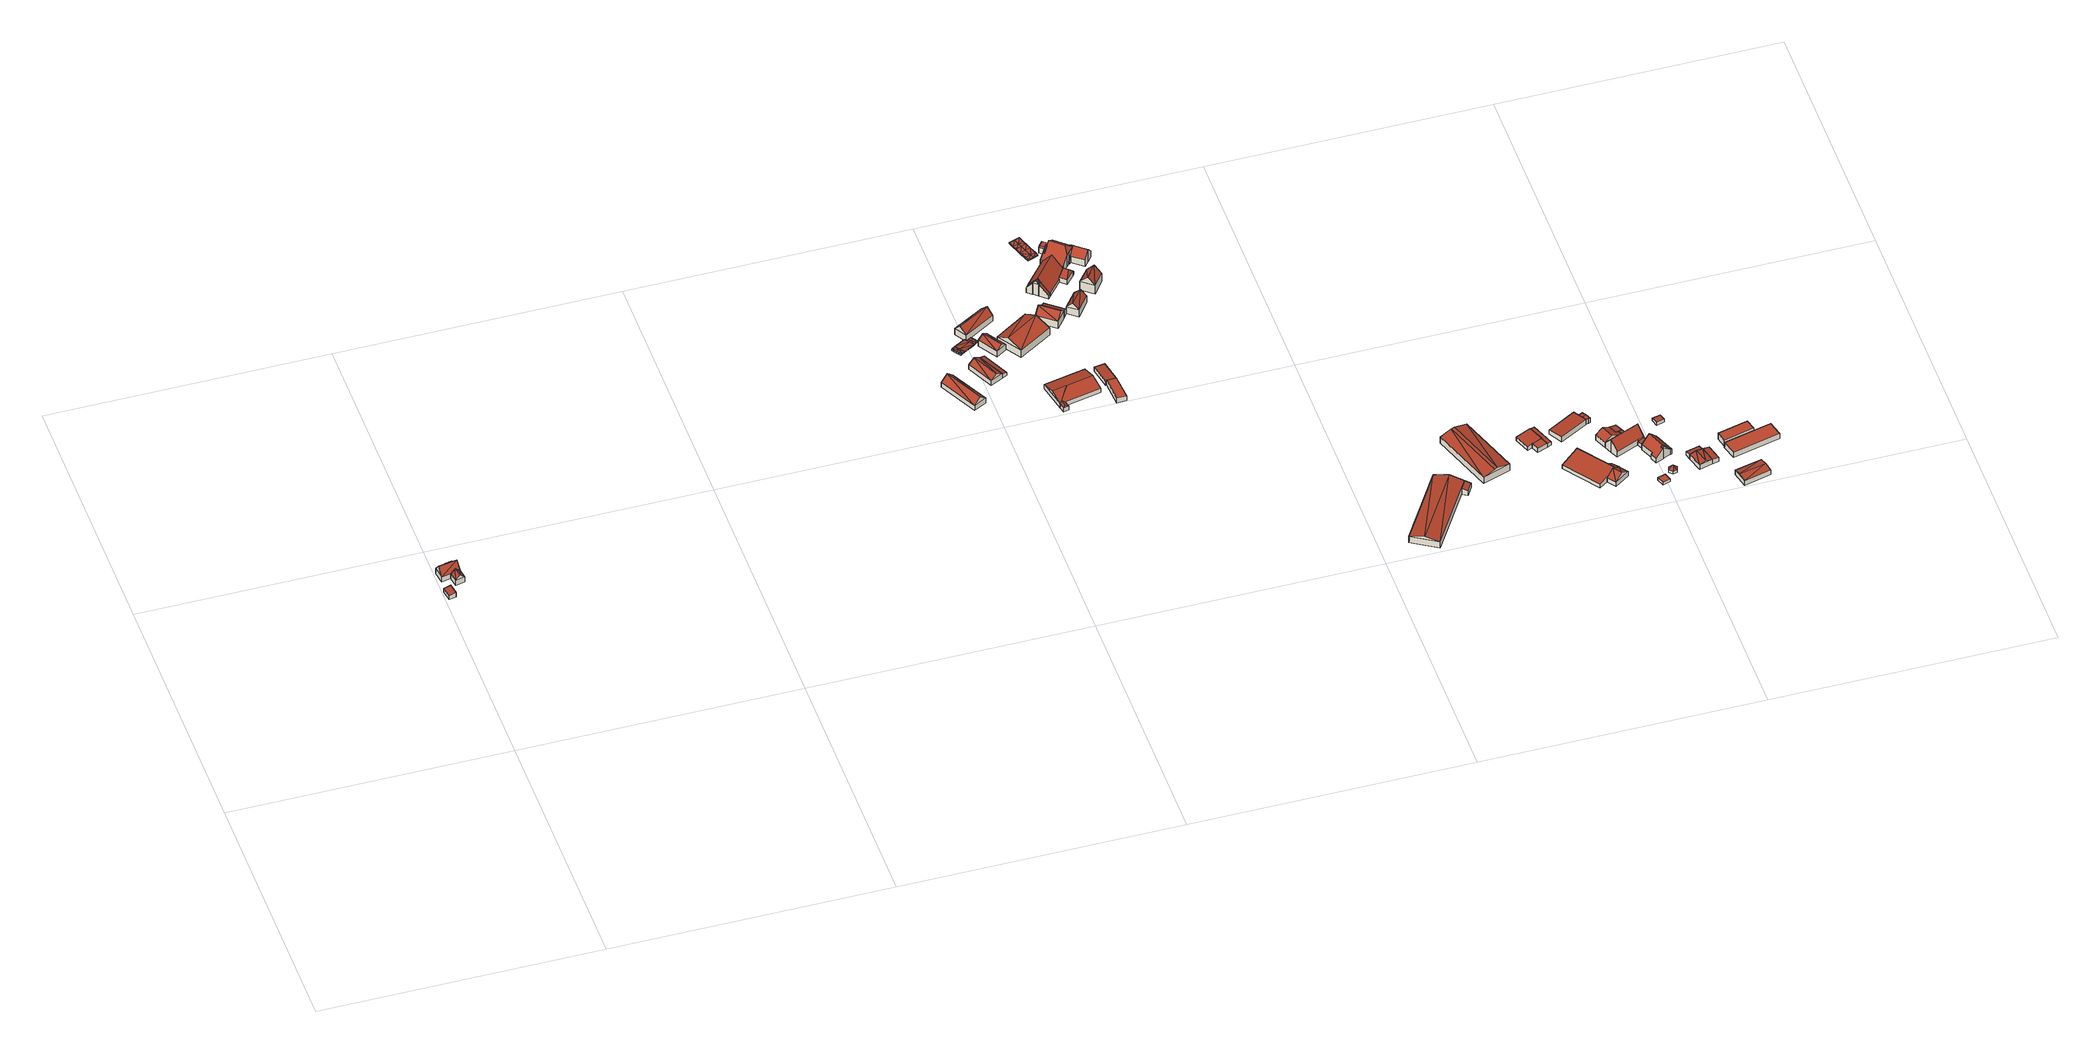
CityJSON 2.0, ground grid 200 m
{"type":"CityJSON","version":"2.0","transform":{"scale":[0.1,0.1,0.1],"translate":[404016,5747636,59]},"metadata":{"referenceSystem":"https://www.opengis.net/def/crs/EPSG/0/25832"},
"CityObjects":{
"building1":{"type":"Building","attributes":{"Gemeindeschluessel":"05515000","Geometrietyp2DReferenz":"3000","function":"31001_2460","roofType":"2100","measuredHeight":3.84},"geometry":[{"type":"Solid","lod":"2","boundaries":[[[[0,1,2,3]],[[4,5,1,0]],[[6,7,5,4]],[[3,2,7,6]],[[4,0,3,6]],[[1,5,7,2]]]],"semantics":{"surfaces":[{"type":"WallSurface"},{"type":"RoofSurface"},{"type":"GroundSurface"}],"values":[[0,0,0,0,1,2]]}}]},
"building2":{"type":"Building","attributes":{"Gemeindeschluessel":"05515000","Geometrietyp2DReferenz":"3000","function":"31001_1000"},"address":[{"country":"Germany","locality":"Münster","thoroughfareNumber":"91","thoroughfareName":"Sudhoff"}],"children":["building2-1","building2-2","building2-3"]},
"building2-1":{"type":"BuildingPart","attributes":{"roofType":"3100","measuredHeight":7.61},"parents":["building2"],"geometry":[{"type":"Solid","lod":"2","boundaries":[[[[8,9,10,11]],[[12,13,14,15]],[[11,10,13,12]],[[8,16,15]],[[12,17,11]],[[11,17,16]],[[16,8,11]],[[17,12,15]],[[15,16,17]],[[9,14,13,10]],[[9,8,15,14]]]],"semantics":{"surfaces":[{"type":"WallSurface"},{"type":"RoofSurface"},{"type":"GroundSurface"},{"type":"ClosureSurface"}],"values":[[0,0,0,0,0,1,1,1,1,2,3]]}}]},
"building2-2":{"type":"BuildingPart","attributes":{"roofType":"3100","measuredHeight":10.21},"parents":["building2"],"geometry":[{"type":"Solid","lod":"2","boundaries":[[[[18,15,14,19,20]],[[21,22,23,24]],[[20,25,18]],[[24,26,21]],[[26,25,20]],[[20,27,21,26]],[[25,26,24]],[[24,18,25]],[[28,19,14,9,23,22]],[[22,21,27,28]],[[28,27,20,19]],[[9,8,15,18,24,23]],[[14,15,8,9]]]],"semantics":{"surfaces":[{"type":"WallSurface"},{"type":"RoofSurface"},{"type":"GroundSurface"},{"type":"ClosureSurface"}],"values":[[0,0,0,0,1,1,1,1,2,0,3,0,3]]}}]},
"building2-3":{"type":"BuildingPart","attributes":{"roofType":"2100","measuredHeight":4.64},"parents":["building2"],"geometry":[{"type":"Solid","lod":"2","boundaries":[[[[29,20,19,30,31]],[[32,33,28,27,34]],[[31,30,33,32]],[[34,29,31,32]],[[19,28,33,30]],[[20,29,34,27]],[[19,20,27,28]]]],"semantics":{"surfaces":[{"type":"WallSurface"},{"type":"RoofSurface"},{"type":"GroundSurface"},{"type":"ClosureSurface"}],"values":[[0,0,0,1,2,0,3]]}}]},
"building3":{"type":"Building","attributes":{"Gemeindeschluessel":"05515000","Geometrietyp2DReferenz":"3000","function":"31001_2700","roofType":"3100","measuredHeight":8.91},"geometry":[{"type":"Solid","lod":"2","boundaries":[[[[35,36,37,38]],[[39,40,36,35]],[[41,42,40,39]],[[38,37,42,41]],[[35,43,39]],[[41,44,38]],[[38,44,43]],[[43,35,38]],[[44,41,39]],[[39,43,44]],[[36,40,42,37]]]],"semantics":{"surfaces":[{"type":"WallSurface"},{"type":"RoofSurface"},{"type":"GroundSurface"}],"values":[[0,0,0,0,0,0,1,1,1,1,2]]}}]},
"building4":{"type":"Building","attributes":{"Gemeindeschluessel":"05515000","Geometrietyp2DReferenz":"3000","function":"31001_2700","roofType":"3100","measuredHeight":7.13},"geometry":[{"type":"Solid","lod":"2","boundaries":[[[[45,46,47,48]],[[49,50,46,45]],[[51,52,50,49]],[[48,47,52,51]],[[45,53,49]],[[51,54,48]],[[53,45,48]],[[48,54,53]],[[49,53,54]],[[54,51,49]],[[46,50,52,47]]]],"semantics":{"surfaces":[{"type":"WallSurface"},{"type":"RoofSurface"},{"type":"GroundSurface"}],"values":[[0,0,0,0,0,0,1,1,1,1,2]]}}]},
"building5":{"type":"Building","attributes":{"Geometrietyp2DReferenz":"2000","Gemeindeschluessel":"05515000","function":"53001_1800","roofType":"9999","measuredHeight":1},"geometry":[{"type":"Solid","lod":"2","boundaries":[[[[55,56,57]],[[56,58,57]],[[59,60,55]],[[60,56,55]],[[61,62,59]],[[62,60,59]],[[63,64,61]],[[64,62,61]],[[65,66,63]],[[66,64,63]],[[67,68,65]],[[68,66,65]],[[69,70,67]],[[70,68,67]],[[71,72,69]],[[72,70,69]],[[73,74,71]],[[74,72,71]],[[75,76,73]],[[76,74,73]],[[77,78,75]],[[78,76,75]],[[79,80,77]],[[80,78,77]],[[81,82,79]],[[82,80,79]],[[83,84,81]],[[84,82,81]],[[57,58,83]],[[58,84,83]],[[56,60,58]],[[58,60,85]],[[85,60,62]],[[86,85,62]],[[86,62,87]],[[87,62,64]],[[87,64,88]],[[88,64,66]],[[88,66,70]],[[70,66,68]],[[84,58,82]],[[82,58,80]],[[80,58,85]],[[80,85,78]],[[85,86,78]],[[78,86,76]],[[76,86,87]],[[76,87,88]],[[76,88,74]],[[74,70,72]],[[74,88,70]],[[55,57,59]],[[57,89,59]],[[89,61,59]],[[90,61,89]],[[90,91,61]],[[91,63,61]],[[91,92,63]],[[92,65,63]],[[92,69,65]],[[69,67,65]],[[83,81,57]],[[81,79,57]],[[79,89,57]],[[79,77,89]],[[89,77,90]],[[77,75,90]],[[75,91,90]],[[75,92,91]],[[75,73,92]],[[73,69,92]],[[73,71,69]]]],"semantics":{"surfaces":[{"type":"WallSurface"},{"type":"GroundSurface"},{"type":"RoofSurface"}],"values":[[0,0,0,0,0,0,0,0,0,0,0,0,0,0,0,0,0,0,0,0,0,0,0,0,0,0,0,0,0,0,1,1,1,1,1,1,1,1,1,1,1,1,1,1,1,1,1,1,1,1,1,2,2,2,2,2,2,2,2,2,2,2,2,2,2,2,2,2,2,2,2,2]]}}]},
"building6":{"type":"Building","attributes":{"Gemeindeschluessel":"05515000","Geometrietyp2DReferenz":"3000","function":"31001_2700","roofType":"2100","measuredHeight":4.08},"geometry":[{"type":"Solid","lod":"2","boundaries":[[[[93,94,95,96]],[[97,98,94,93]],[[99,100,98,97]],[[96,95,100,99]],[[97,93,96,99]],[[94,98,100,95]]]],"semantics":{"surfaces":[{"type":"WallSurface"},{"type":"RoofSurface"},{"type":"GroundSurface"}],"values":[[0,0,0,0,1,2]]}}]},
"building7":{"type":"Building","attributes":{"Gemeindeschluessel":"05515000","Geometrietyp2DReferenz":"3000","function":"31001_2700","roofType":"3100","measuredHeight":7.96},"geometry":[{"type":"Solid","lod":"2","boundaries":[[[[101,102,103,104]],[[105,106,102,101]],[[107,108,106,105]],[[104,103,108,107]],[[101,109,105]],[[107,110,104]],[[109,101,104]],[[104,110,109]],[[105,109,110]],[[110,107,105]],[[102,106,108,103]]]],"semantics":{"surfaces":[{"type":"WallSurface"},{"type":"RoofSurface"},{"type":"GroundSurface"}],"values":[[0,0,0,0,0,0,1,1,1,1,2]]}}]},
"building8":{"type":"Building","attributes":{"Gemeindeschluessel":"05515000","Geometrietyp2DReferenz":"3000","function":"31001_2700","roofType":"3100","measuredHeight":10.19},"geometry":[{"type":"Solid","lod":"2","boundaries":[[[[111,112,113,114]],[[115,116,112,111]],[[117,118,116,115]],[[114,113,118,117]],[[111,119,115]],[[117,120,114]],[[111,114,120]],[[120,119,111]],[[119,120,117]],[[117,115,119]],[[112,116,118,113]]]],"semantics":{"surfaces":[{"type":"WallSurface"},{"type":"RoofSurface"},{"type":"GroundSurface"}],"values":[[0,0,0,0,0,0,1,1,1,1,2]]}}]},
"building9":{"type":"Building","attributes":{"Gemeindeschluessel":"05515000","Geometrietyp2DReferenz":"3000","function":"31001_2700","roofType":"5000","measuredHeight":6.49},"geometry":[{"type":"Solid","lod":"2","boundaries":[[[[121,122,123,124]],[[125,126,122,121]],[[127,128,126,125]],[[129,130,128,127]],[[131,132,130,129]],[[133,134,132,131]],[[135,136,134,133]],[[124,123,136,135]],[[137,138,139,135,133,140]],[[133,131,140]],[[140,131,129,137]],[[141,138,137,129,127,142]],[[127,125,142]],[[142,125,121,141]],[[138,141,121,124,139]],[[124,135,139]],[[122,126,128,130,132,134,136,123]]]],"semantics":{"surfaces":[{"type":"WallSurface"},{"type":"RoofSurface"},{"type":"GroundSurface"}],"values":[[0,0,0,0,0,0,0,0,1,0,1,1,1,1,1,0,2]]}}]},
"building10":{"type":"Building","attributes":{"Gemeindeschluessel":"05515000","Geometrietyp2DReferenz":"3000","function":"31001_2700","roofType":"3100","measuredHeight":10.8},"geometry":[{"type":"Solid","lod":"2","boundaries":[[[[143,144,145,146]],[[147,148,144,143]],[[149,150,148,147]],[[146,145,150,149]],[[143,151,147]],[[149,152,146]],[[143,146,152]],[[152,151,143]],[[151,152,149]],[[149,147,151]],[[144,148,150,145]]]],"semantics":{"surfaces":[{"type":"WallSurface"},{"type":"RoofSurface"},{"type":"GroundSurface"}],"values":[[0,0,0,0,0,0,1,1,1,1,2]]}}]},
"building11":{"type":"Building","attributes":{"Gemeindeschluessel":"05515000","Geometrietyp2DReferenz":"3000","function":"51009_1610","roofType":"2100","measuredHeight":4.52},"geometry":[{"type":"Solid","lod":"2","boundaries":[[[[153,154,155,156]],[[157,158,154,153]],[[159,160,158,157]],[[156,155,160,159]],[[157,153,156,159]],[[154,158,160,155]]]],"semantics":{"surfaces":[{"type":"WallSurface"},{"type":"RoofSurface"},{"type":"GroundSurface"}],"values":[[0,0,0,0,1,2]]}}]},
"building12":{"type":"Building","attributes":{"Gemeindeschluessel":"05515000","Geometrietyp2DReferenz":"3000","function":"31001_2700","roofType":"3100","measuredHeight":10.96},"geometry":[{"type":"Solid","lod":"2","boundaries":[[[[161,162,163,164]],[[165,166,162,161]],[[167,168,166,165]],[[164,163,168,167]],[[161,169,165]],[[167,170,164]],[[169,161,164]],[[164,170,169]],[[165,169,170]],[[170,167,165]],[[162,166,168,163]]]],"semantics":{"surfaces":[{"type":"WallSurface"},{"type":"RoofSurface"},{"type":"GroundSurface"}],"values":[[0,0,0,0,0,0,1,1,1,1,2]]}}]},
"building13":{"type":"Building","attributes":{"Gemeindeschluessel":"05515000","Geometrietyp2DReferenz":"3000","function":"51009_1610","roofType":"2100","measuredHeight":3.47},"geometry":[{"type":"Solid","lod":"2","boundaries":[[[[171,172,173,174]],[[175,176,172,171]],[[177,178,176,175]],[[174,173,178,177]],[[175,171,174,177]],[[172,176,178,173]]]],"semantics":{"surfaces":[{"type":"WallSurface"},{"type":"RoofSurface"},{"type":"GroundSurface"}],"values":[[0,0,0,0,1,2]]}}]},
"building14":{"type":"Building","attributes":{"Gemeindeschluessel":"05515000","Geometrietyp2DReferenz":"3000","function":"51009_1610","roofType":"2100","measuredHeight":5.98},"geometry":[{"type":"Solid","lod":"2","boundaries":[[[[179,180,181,182]],[[183,184,180,179]],[[185,186,184,183]],[[182,181,186,185]],[[183,179,182,185]],[[180,184,186,181]]]],"semantics":{"surfaces":[{"type":"WallSurface"},{"type":"RoofSurface"},{"type":"GroundSurface"}],"values":[[0,0,0,0,1,2]]}}]},
"building15":{"type":"Building","attributes":{"Gemeindeschluessel":"05515000","Geometrietyp2DReferenz":"3000","function":"51009_1610","roofType":"3100","measuredHeight":12.68},"geometry":[{"type":"Solid","lod":"2","boundaries":[[[[187,188,189,190]],[[191,192,188,187]],[[193,194,192,191]],[[190,189,194,193]],[[187,195,191]],[[193,196,190]],[[196,195,187]],[[187,190,196]],[[193,191,195]],[[195,196,193]],[[188,192,194,189]]]],"semantics":{"surfaces":[{"type":"WallSurface"},{"type":"RoofSurface"},{"type":"GroundSurface"}],"values":[[0,0,0,0,0,0,1,1,1,1,2]]}}]},
"building16":{"type":"Building","attributes":{"Gemeindeschluessel":"05515000","Geometrietyp2DReferenz":"3000","function":"31001_2700"},"children":["building16-1","building16-2","building16-3","building16-4"]},
"building16-1":{"type":"BuildingPart","attributes":{"roofType":"3100","measuredHeight":12.79},"parents":["building16"],"geometry":[{"type":"Solid","lod":"2","boundaries":[[[[197,198,199,200]],[[201,202,203,204]],[[205,206,207,208]],[[209,210,206,205]],[[211,212,213,214,195,215,197,200]],[[216,195,214,217,218]],[[219,218,217,205,208]],[[217,214,213,209,205]],[[220,215,195,216,187,201,204]],[[213,212,209]],[[198,203,202,207,206,210,221,222,199]],[[203,198,197,204]],[[202,201,208,207]],[[210,209,212,221]],[[222,211,200,199]],[[221,212,211,222]],[[219,187,216,218]],[[187,219,208,201]],[[197,215,220]],[[197,220,204]]]],"semantics":{"surfaces":[{"type":"WallSurface"},{"type":"RoofSurface"},{"type":"GroundSurface"},{"type":"ClosureSurface"}],"values":[[0,0,0,0,1,1,0,0,0,0,2,3,3,3,3,3,0,3,0,3]]}}]},
"building16-2":{"type":"BuildingPart","attributes":{"roofType":"5000","measuredHeight":6.26},"parents":["building16"],"geometry":[{"type":"Solid","lod":"2","boundaries":[[[[223,224,210,209,225]],[[226,227,224,223]],[[228,229,227,226]],[[230,231,229,228]],[[232,200,199,231,230]],[[228,233,230]],[[226,223,225,234,235,233,228]],[[232,230,233,235]],[[210,224,227,229,231,199,222,221]],[[212,234,225,209]],[[210,221,212,209]],[[200,232,235,211]],[[199,200,211,222]],[[212,211,235,234]],[[211,212,221,222]]]],"semantics":{"surfaces":[{"type":"WallSurface"},{"type":"RoofSurface"},{"type":"GroundSurface"},{"type":"ClosureSurface"}],"values":[[0,0,0,0,0,1,1,1,2,0,3,0,3,0,3]]}}]},
"building16-3":{"type":"BuildingPart","attributes":{"roofType":"2100","measuredHeight":10.19},"parents":["building16"],"geometry":[{"type":"Solid","lod":"2","boundaries":[[[[236,237,202,201,187]],[[238,239,237,236]],[[219,208,207,239,238]],[[236,187,219,238]],[[202,237,239,207]],[[202,207,208,201]],[[208,219,187,201]]]],"semantics":{"surfaces":[{"type":"WallSurface"},{"type":"RoofSurface"},{"type":"GroundSurface"},{"type":"ClosureSurface"}],"values":[[0,0,0,1,2,3,3]]}}]},
"building16-4":{"type":"BuildingPart","attributes":{"roofType":"2100","measuredHeight":10.39},"parents":["building16"],"geometry":[{"type":"Solid","lod":"2","boundaries":[[[[240,241,198,197]],[[242,243,241,240]],[[220,204,203,243,242]],[[240,197,220,242]],[[198,241,243,203]],[[198,203,204,197]],[[204,220,197]]]],"semantics":{"surfaces":[{"type":"WallSurface"},{"type":"RoofSurface"},{"type":"GroundSurface"},{"type":"ClosureSurface"}],"values":[[0,0,0,1,2,3,3]]}}]},
"building17":{"type":"Building","attributes":{"Gemeindeschluessel":"05515000","Geometrietyp2DReferenz":"3000","function":"31001_2000","roofType":"3100","measuredHeight":10.51},"address":[{"country":"Germany","locality":"Münster","thoroughfareNumber":"131","thoroughfareName":"Davertstraße"}],"geometry":[{"type":"Solid","lod":"2","boundaries":[[[[244,245,246,247]],[[248,249,245,244]],[[250,251,249,248]],[[247,246,251,250]],[[244,252,248]],[[250,253,247]],[[244,247,253]],[[253,252,244]],[[252,253,250]],[[250,248,252]],[[245,249,251,246]]]],"semantics":{"surfaces":[{"type":"WallSurface"},{"type":"RoofSurface"},{"type":"GroundSurface"}],"values":[[0,0,0,0,0,0,1,1,1,1,2]]}}]},
"building18":{"type":"Building","attributes":{"Geometrietyp2DReferenz":"2000","Gemeindeschluessel":"05515000","function":"53001_1800","roofType":"9999","measuredHeight":1},"geometry":[{"type":"Solid","lod":"2","boundaries":[[[[254,255,256]],[[255,257,256]],[[258,259,254]],[[259,255,254]],[[260,261,258]],[[261,259,258]],[[262,263,260]],[[263,261,260]],[[264,265,262]],[[265,263,262]],[[266,267,264]],[[267,265,264]],[[268,269,266]],[[269,267,266]],[[270,271,268]],[[271,269,268]],[[272,273,270]],[[273,271,270]],[[274,275,272]],[[275,273,272]],[[276,277,274]],[[277,275,274]],[[278,279,276]],[[279,277,276]],[[280,281,278]],[[281,279,278]],[[282,283,280]],[[283,281,280]],[[256,257,282]],[[257,283,282]],[[255,259,284]],[[255,284,257]],[[259,261,284]],[[284,261,285]],[[263,265,286]],[[263,286,261]],[[261,286,285]],[[265,267,287]],[[265,287,286]],[[267,269,271]],[[267,271,287]],[[257,284,281]],[[257,281,283]],[[284,285,279]],[[284,279,281]],[[285,286,277]],[[285,277,279]],[[286,287,277]],[[277,287,275]],[[287,271,273]],[[287,273,275]],[[254,288,258]],[[254,256,288]],[[258,288,260]],[[288,289,260]],[[262,290,264]],[[262,260,290]],[[260,289,290]],[[264,291,266]],[[264,290,291]],[[266,270,268]],[[266,291,270]],[[256,280,288]],[[256,282,280]],[[288,278,289]],[[288,280,278]],[[289,276,290]],[[289,278,276]],[[290,276,291]],[[276,274,291]],[[291,272,270]],[[291,274,272]]]],"semantics":{"surfaces":[{"type":"WallSurface"},{"type":"GroundSurface"},{"type":"RoofSurface"}],"values":[[0,0,0,0,0,0,0,0,0,0,0,0,0,0,0,0,0,0,0,0,0,0,0,0,0,0,0,0,0,0,1,1,1,1,1,1,1,1,1,1,1,1,1,1,1,1,1,1,1,1,1,2,2,2,2,2,2,2,2,2,2,2,2,2,2,2,2,2,2,2,2,2]]}}]},
"building19":{"type":"Building","attributes":{"Gemeindeschluessel":"05515000","Geometrietyp2DReferenz":"3000","function":"51009_1610","roofType":"2100","measuredHeight":11.44},"geometry":[{"type":"Solid","lod":"2","boundaries":[[[[292,293,294,295]],[[296,297,293,292]],[[298,299,297,296]],[[295,294,299,298]],[[296,292,295,298]],[[293,297,299,294]]]],"semantics":{"surfaces":[{"type":"WallSurface"},{"type":"RoofSurface"},{"type":"GroundSurface"}],"values":[[0,0,0,0,1,2]]}}]},
"building20":{"type":"Building","attributes":{"Gemeindeschluessel":"05515000","Geometrietyp2DReferenz":"3000","function":"31001_2000","roofType":"3100","measuredHeight":13.12},"address":[{"country":"Germany","locality":"Münster","thoroughfareNumber":"131a","thoroughfareName":"Davertstraße"}],"geometry":[{"type":"Solid","lod":"2","boundaries":[[[[300,301,302,303]],[[304,305,301,300]],[[306,307,305,304]],[[303,302,307,306]],[[300,308,304]],[[306,309,303]],[[309,308,300]],[[300,303,309]],[[306,304,308]],[[308,309,306]],[[301,305,307,302]]]],"semantics":{"surfaces":[{"type":"WallSurface"},{"type":"RoofSurface"},{"type":"GroundSurface"}],"values":[[0,0,0,0,0,0,1,1,1,1,2]]}}]},
"building21":{"type":"Building","attributes":{"name":"Haus Sudhoff","Gemeindeschluessel":"05515000","Geometrietyp2DReferenz":"3000","function":"31001_1000"},"address":[{"country":"Germany","locality":"Münster","thoroughfareNumber":"129","thoroughfareName":"Davertstraße"},{"country":"Germany","locality":"Münster","thoroughfareNumber":"129a","thoroughfareName":"Davertstraße"}],"children":["building21-1","building21-2","building21-3"]},
"building21-1":{"type":"BuildingPart","attributes":{"roofType":"9999","measuredHeight":5.74},"parents":["building21"],"geometry":[{"type":"Solid","lod":"2","boundaries":[[[[310,311,312,313]],[[314,315,311,310]],[[316,317,315,314]],[[318,319,317,316]],[[320,321,319,318]],[[322,323,321,320]],[[324,325,323,322]],[[326,327,325,324]],[[328,329,327,326]],[[316,314,310,313,330,331,318]],[[328,326,324,322,320,332]],[[332,320,318,331]],[[311,315,317,319,321,323,325,327,329,333,334,335,312]],[[329,328,332,333]],[[334,333,332,331]],[[312,335,330,313]],[[335,334,331,330]]]],"semantics":{"surfaces":[{"type":"WallSurface"},{"type":"RoofSurface"},{"type":"GroundSurface"},{"type":"ClosureSurface"}],"values":[[0,0,0,0,0,0,0,0,0,1,1,1,2,3,3,3,3]]}}]},
"building21-2":{"type":"BuildingPart","attributes":{"roofType":"3100","measuredHeight":10.82},"parents":["building21"],"geometry":[{"type":"Solid","lod":"2","boundaries":[[[[336,337,338,339]],[[340,341,337,336]],[[342,343,344,345,346]],[[347,348,343,342]],[[349,350,348,347]],[[351,352,350,349]],[[353,354,352,351]],[[355,356,354,353]],[[357,358,356,355]],[[339,338,358,357]],[[351,349,347,342,346,359,360,353]],[[361,362,340,336,339,357,355,353,360]],[[337,341,363,364,365,344,343,348,350,352,354,356,358,338]],[[361,360,366]],[[363,362,361,366,364]],[[341,340,362,363]],[[367,366,360,359]],[[366,367,365,364]],[[345,367,359,346]],[[344,365,367,345]]]],"semantics":{"surfaces":[{"type":"WallSurface"},{"type":"RoofSurface"},{"type":"GroundSurface"},{"type":"ClosureSurface"}],"values":[[0,0,0,0,0,0,0,0,0,0,1,1,2,0,3,3,0,3,0,3]]}}]},
"building21-3":{"type":"BuildingPart","attributes":{"roofType":"9999","measuredHeight":13.89},"parents":["building21"],"geometry":[{"type":"Solid","lod":"2","boundaries":[[[[368,369,370,371]],[[372,373,369,368]],[[374,375,373,372]],[[376,313,312,375,374]],[[345,344,329,328,377]],[[378,379,341,340,380]],[[381,382,379,378]],[[383,384,382,381]],[[371,370,384,383]],[[380,385,386,378]],[[361,366,367,345,377,387,386,385]],[[376,374,372,368,371,383,381,378,386,387]],[[369,373,375,312,335,334,333,329,344,365,364,363,341,379,382,384,370]],[[313,376,387,330]],[[312,313,330,335]],[[328,332,331,330,387,377]],[[329,333,332,328]],[[333,334,331,332]],[[334,335,330,331]],[[365,344,345,367]],[[361,385,362]],[[364,366,361,362,363]],[[365,367,366,364]],[[362,385,380,340]],[[362,340,341,363]]]],"semantics":{"surfaces":[{"type":"WallSurface"},{"type":"RoofSurface"},{"type":"GroundSurface"},{"type":"ClosureSurface"}],"values":[[0,0,0,0,0,0,0,0,0,1,1,1,2,0,3,0,3,3,3,3,0,3,3,0,3]]}}]},
"building22":{"type":"Building","attributes":{"Gemeindeschluessel":"05515000","Geometrietyp2DReferenz":"3000","function":"31001_2700","roofType":"3100","measuredHeight":8.1},"geometry":[{"type":"Solid","lod":"2","boundaries":[[[[388,389,390,391]],[[392,393,389,388]],[[394,395,393,392]],[[391,390,395,394]],[[388,396,392]],[[394,397,391]],[[397,396,388]],[[388,391,397]],[[394,392,396]],[[396,397,394]],[[389,393,395,390]]]],"semantics":{"surfaces":[{"type":"WallSurface"},{"type":"RoofSurface"},{"type":"GroundSurface"}],"values":[[0,0,0,0,0,0,1,1,1,1,2]]}}]},
"building23":{"type":"Building","attributes":{"Gemeindeschluessel":"05515000","Geometrietyp2DReferenz":"3000","function":"51009_1610","roofType":"2100","measuredHeight":5.29},"geometry":[{"type":"Solid","lod":"2","boundaries":[[[[398,399,400,401]],[[392,393,399,398]],[[402,403,393,392]],[[401,400,403,402]],[[392,398,401,402]],[[399,393,403,400]]]],"semantics":{"surfaces":[{"type":"WallSurface"},{"type":"RoofSurface"},{"type":"GroundSurface"}],"values":[[0,0,0,0,1,2]]}}]},
"building24":{"type":"Building","attributes":{"Gemeindeschluessel":"05515000","Geometrietyp2DReferenz":"3000","function":"31001_2700","roofType":"9999","measuredHeight":8.08},"geometry":[{"type":"Solid","lod":"2","boundaries":[[[[404,405,406,407]],[[408,409,405,404]],[[410,411,409,408]],[[407,406,411,410]],[[407,412,413]],[[413,404,407]],[[404,413,414,408]],[[415,410,408]],[[408,414,415]],[[410,415,412,407]],[[413,412,415,414]],[[405,409,411,406]]]],"semantics":{"surfaces":[{"type":"WallSurface"},{"type":"RoofSurface"},{"type":"GroundSurface"}],"values":[[0,0,0,0,1,1,0,1,1,0,1,2]]}}]},
"building25":{"type":"Building","attributes":{"Gemeindeschluessel":"05515000","Geometrietyp2DReferenz":"3000","function":"31001_2700"},"children":["building25-1","building25-2"]},
"building25-1":{"type":"BuildingPart","attributes":{"roofType":"1000","measuredHeight":3.78},"parents":["building25"],"geometry":[{"type":"Solid","lod":"2","boundaries":[[[[416,417,418,419]],[[420,421,417,416]],[[422,423,424,421,420]],[[420,416,419,425,422]],[[417,421,424,418]],[[423,422,425]],[[424,423,425,419,418]]]],"semantics":{"surfaces":[{"type":"WallSurface"},{"type":"RoofSurface"},{"type":"GroundSurface"},{"type":"ClosureSurface"}],"values":[[0,0,0,1,2,0,3]]}}]},
"building25-2":{"type":"BuildingPart","attributes":{"roofType":"2100","measuredHeight":4.16},"parents":["building25"],"geometry":[{"type":"Solid","lod":"2","boundaries":[[[[426,427,428,429]],[[430,419,418,427,426]],[[431,432,424,423]],[[429,428,432,431]],[[423,425,430,426,429,431]],[[427,418,424,432,428]],[[419,430,425]],[[424,418,419,425,423]]]],"semantics":{"surfaces":[{"type":"WallSurface"},{"type":"RoofSurface"},{"type":"GroundSurface"},{"type":"ClosureSurface"}],"values":[[0,0,0,0,1,2,0,3]]}}]},
"building26":{"type":"Building","attributes":{"Gemeindeschluessel":"05515000","Geometrietyp2DReferenz":"3000","function":"51009_1610","roofType":"2100","measuredHeight":3.48},"geometry":[{"type":"Solid","lod":"2","boundaries":[[[[433,434,435,436]],[[437,438,434,433]],[[439,440,438,437]],[[436,435,440,439]],[[437,433,436,439]],[[434,438,440,435]]]],"semantics":{"surfaces":[{"type":"WallSurface"},{"type":"RoofSurface"},{"type":"GroundSurface"}],"values":[[0,0,0,0,1,2]]}}]},
"building27":{"type":"Building","attributes":{"Gemeindeschluessel":"05515000","Geometrietyp2DReferenz":"3000","function":"31001_2700"},"children":["building27-1","building27-2","building27-3"]},
"building27-1":{"type":"BuildingPart","attributes":{"roofType":"2100","measuredHeight":6.25},"parents":["building27"],"geometry":[{"type":"Solid","lod":"2","boundaries":[[[[441,442,443,444,445]],[[446,447,448,442,441]],[[446,441,445,449]],[[442,448,450,443]],[[447,446,449,451]],[[448,447,452,450]],[[447,451,452]],[[451,449,445,444]],[[443,450,452,451,444]]]],"semantics":{"surfaces":[{"type":"WallSurface"},{"type":"RoofSurface"},{"type":"GroundSurface"},{"type":"ClosureSurface"}],"values":[[0,0,1,2,0,3,3,0,3]]}}]},
"building27-2":{"type":"BuildingPart","attributes":{"roofType":"3100","measuredHeight":7.81},"parents":["building27"],"geometry":[{"type":"Solid","lod":"2","boundaries":[[[[453,454,448,447]],[[455,456,454,453]],[[457,458,456,455]],[[453,459,455]],[[459,453,447]],[[447,451,460,459]],[[455,459,460]],[[460,461,457,455]],[[454,456,458,450,448]],[[450,452,447,448]],[[458,457,452,450]],[[460,451,461]],[[451,447,452]],[[461,451,452,457]]]],"semantics":{"surfaces":[{"type":"WallSurface"},{"type":"RoofSurface"},{"type":"GroundSurface"},{"type":"ClosureSurface"}],"values":[[0,0,0,0,1,1,1,1,2,3,3,0,3,3]]}}]},
"building27-3":{"type":"BuildingPart","attributes":{"roofType":"2100","measuredHeight":6.09},"parents":["building27"],"geometry":[{"type":"Solid","lod":"2","boundaries":[[[[462,463,464,465]],[[444,443,463,462]],[[466,467,458,457,468]],[[465,464,467,466]],[[468,461,451,444,462,465,466]],[[463,443,450,458,467,464]],[[443,444,451,452,450]],[[457,461,468]],[[452,457,458,450]],[[452,451,461,457]]]],"semantics":{"surfaces":[{"type":"WallSurface"},{"type":"RoofSurface"},{"type":"GroundSurface"},{"type":"ClosureSurface"}],"values":[[0,0,0,0,1,2,3,0,3,3]]}}]},
"building28":{"type":"Building","attributes":{"Gemeindeschluessel":"05515000","Geometrietyp2DReferenz":"3000","function":"31001_2700"},"children":["building28-1","building28-2"]},
"building28-1":{"type":"BuildingPart","attributes":{"roofType":"3100","measuredHeight":4.74},"parents":["building28"],"geometry":[{"type":"Solid","lod":"2","boundaries":[[[[469,470,471,472]],[[473,474,475,476,477]],[[478,479,474,473]],[[480,481,479,478]],[[482,483,481,480]],[[472,471,483,482]],[[473,477,484,478]],[[485,469,472,482,480,478,484]],[[470,486,475,474,479,481,483,471]],[[485,484,487]],[[470,469,485,487,486]],[[476,487,484,477]],[[487,476,475,486]]]],"semantics":{"surfaces":[{"type":"WallSurface"},{"type":"RoofSurface"},{"type":"GroundSurface"},{"type":"ClosureSurface"}],"values":[[0,0,0,0,0,0,1,1,2,0,3,0,3]]}}]},
"building28-2":{"type":"BuildingPart","attributes":{"roofType":"2100","measuredHeight":4.6},"parents":["building28"],"geometry":[{"type":"Solid","lod":"2","boundaries":[[[[476,475,488,489]],[[490,491,470,469,492]],[[493,494,491,490]],[[489,488,494,493]],[[490,492,485,487,476,489,493]],[[475,486,470,491,494,488]],[[485,492,469]],[[486,487,485,469,470]],[[475,476,487,486]]]],"semantics":{"surfaces":[{"type":"WallSurface"},{"type":"RoofSurface"},{"type":"GroundSurface"},{"type":"ClosureSurface"}],"values":[[0,0,0,0,1,2,0,3,3]]}}]},
"building29":{"type":"Building","attributes":{"Gemeindeschluessel":"05515000","Geometrietyp2DReferenz":"3000","function":"31001_2700","roofType":"5000","measuredHeight":7.69},"geometry":[{"type":"Solid","lod":"2","boundaries":[[[[495,496,497,498]],[[499,500,496,495]],[[501,502,500,499]],[[503,504,502,501]],[[505,506,504,503]],[[498,497,506,505]],[[503,501,499,507,508,505]],[[508,507,495,498]],[[505,508,498]],[[495,507,499]],[[496,500,502,504,506,497]]]],"semantics":{"surfaces":[{"type":"WallSurface"},{"type":"RoofSurface"},{"type":"GroundSurface"}],"values":[[0,0,0,0,0,0,1,1,0,0,2]]}}]},
"building30":{"type":"Building","attributes":{"Gemeindeschluessel":"05515000","Geometrietyp2DReferenz":"3000","function":"31001_2700"},"children":["building30-1","building30-2"]},
"building30-1":{"type":"BuildingPart","attributes":{"roofType":"1000","measuredHeight":3.4},"parents":["building30"],"geometry":[{"type":"Solid","lod":"2","boundaries":[[[[509,510,511,512]],[[513,514,515,516]],[[517,518,514,513]],[[512,511,518,517]],[[513,516,509,512,517]],[[510,515,514,518,511]],[[510,509,516,515]]]],"semantics":{"surfaces":[{"type":"WallSurface"},{"type":"RoofSurface"},{"type":"GroundSurface"},{"type":"ClosureSurface"}],"values":[[0,0,0,0,1,2,3]]}}]},
"building30-2":{"type":"BuildingPart","attributes":{"roofType":"3100","measuredHeight":11.68},"parents":["building30"],"geometry":[{"type":"Solid","lod":"2","boundaries":[[[[519,520,521,522]],[[523,524,520,519]],[[525,526,524,523]],[[527,516,515,526,525]],[[528,510,509,529]],[[530,531,510,528]],[[532,533,531,530]],[[534,535,533,532]],[[536,537,535,534]],[[522,521,537,536]],[[530,528,529,527,525,532]],[[523,519,522,536,534,532,525]],[[520,524,526,515,510,531,533,535,537,521]],[[509,516,527,529]],[[510,515,516,509]]]],"semantics":{"surfaces":[{"type":"WallSurface"},{"type":"RoofSurface"},{"type":"GroundSurface"},{"type":"ClosureSurface"}],"values":[[0,0,0,0,0,0,0,0,0,0,1,1,2,0,3]]}}]},
"building31":{"type":"Building","attributes":{"Gemeindeschluessel":"05515000","Geometrietyp2DReferenz":"3000","function":"51009_1611","roofType":"1000","measuredHeight":2.32},"geometry":[{"type":"Solid","lod":"2","boundaries":[[[[538,539,540,541]],[[542,543,539,538]],[[544,545,543,542]],[[541,540,545,544]],[[542,538,541,544]],[[539,543,545,540]]]],"semantics":{"surfaces":[{"type":"WallSurface"},{"type":"RoofSurface"},{"type":"GroundSurface"}],"values":[[0,0,0,0,1,2]]}}]},
"building32":{"type":"Building","attributes":{"Gemeindeschluessel":"05515000","Geometrietyp2DReferenz":"3000","function":"31001_2700"},"children":["building32-1","building32-2"]},
"building32-1":{"type":"BuildingPart","attributes":{"roofType":"2100","measuredHeight":4.52},"parents":["building32"],"geometry":[{"type":"Solid","lod":"2","boundaries":[[[[546,502,504,547]],[[548,500,502,546]],[[549,550,500,548]],[[551,552,550,549]],[[548,546,547,553,551,549]],[[504,502,500,550,552]],[[552,551,553,547,504]]]],"semantics":{"surfaces":[{"type":"WallSurface"},{"type":"RoofSurface"},{"type":"GroundSurface"},{"type":"ClosureSurface"}],"values":[[0,0,0,0,1,2,3]]}}]},
"building32-2":{"type":"BuildingPart","attributes":{"roofType":"2100","measuredHeight":3.86},"parents":["building32"],"geometry":[{"type":"Solid","lod":"2","boundaries":[[[[554,555,552,551,556]],[[557,506,555,554]],[[547,504,506,557]],[[554,556,553,547,557]],[[552,555,506,504]],[[551,553,556]],[[552,504,547,553,551]]]],"semantics":{"surfaces":[{"type":"WallSurface"},{"type":"RoofSurface"},{"type":"GroundSurface"},{"type":"ClosureSurface"}],"values":[[0,0,0,1,2,0,3]]}}]},
"building33":{"type":"Building","attributes":{"Gemeindeschluessel":"05515000","Geometrietyp2DReferenz":"3000","function":"51009_1610","roofType":"5000","measuredHeight":4.99},"geometry":[{"type":"Solid","lod":"2","boundaries":[[[[558,559,560,561]],[[562,563,559,558]],[[564,565,563,562]],[[566,567,565,564]],[[568,569,567,566]],[[561,560,569,568]],[[570,571,568,566,572]],[[566,564,572]],[[570,572,564,562,573]],[[562,558,573]],[[570,573,558,561,571]],[[561,568,571]],[[559,563,565,567,569,560]]]],"semantics":{"surfaces":[{"type":"WallSurface"},{"type":"RoofSurface"},{"type":"GroundSurface"}],"values":[[0,0,0,0,0,0,1,1,1,1,1,1,2]]}}]},
"building34":{"type":"Building","attributes":{"name":"Schwenken","Gemeindeschluessel":"05515000","Geometrietyp2DReferenz":"3000","function":"31001_1000","roofType":"3100","measuredHeight":10.62},"address":[{"country":"Germany","locality":"Münster","thoroughfareNumber":"137","thoroughfareName":"Davertstraße"}],"geometry":[{"type":"Solid","lod":"2","boundaries":[[[[574,575,576,577]],[[578,579,575,574]],[[580,581,579,578]],[[582,583,581,580]],[[584,585,583,582]],[[586,587,585,584]],[[588,589,587,586]],[[590,591,589,588]],[[592,593,591,590]],[[594,595,593,592]],[[596,597,595,594]],[[598,599,597,596]],[[600,601,599,598]],[[577,576,601,600]],[[594,592,590,588,586,584,596]],[[582,580,578,574,577,600,598,596,584]],[[575,579,581,583,585,587,589,591,593,595,597,599,601,576]]]],"semantics":{"surfaces":[{"type":"WallSurface"},{"type":"RoofSurface"},{"type":"GroundSurface"}],"values":[[0,0,0,0,0,0,0,0,0,0,0,0,0,0,1,1,2]]}}]},
"building35":{"type":"Building","attributes":{"Gemeindeschluessel":"05515000","Geometrietyp2DReferenz":"3000","function":"51009_1610","roofType":"3100","measuredHeight":10.38},"geometry":[{"type":"Solid","lod":"2","boundaries":[[[[602,603,604,605]],[[606,607,603,602]],[[608,609,607,606]],[[605,604,609,608]],[[602,610,606]],[[608,611,605]],[[605,611,610,602]],[[606,610,611,608]],[[603,607,609,604]]]],"semantics":{"surfaces":[{"type":"WallSurface"},{"type":"RoofSurface"},{"type":"GroundSurface"}],"values":[[0,0,0,0,0,0,1,1,2]]}}]},
"building36":{"type":"Building","attributes":{"Gemeindeschluessel":"05515000","Geometrietyp2DReferenz":"3000","function":"31001_2700","roofType":"2100","measuredHeight":2.58},"geometry":[{"type":"Solid","lod":"2","boundaries":[[[[612,613,614,615]],[[616,617,613,612]],[[618,619,617,616]],[[615,614,619,618]],[[616,612,615,618]],[[613,617,619,614]]]],"semantics":{"surfaces":[{"type":"WallSurface"},{"type":"RoofSurface"},{"type":"GroundSurface"}],"values":[[0,0,0,0,1,2]]}}]},
"building37":{"type":"Building","attributes":{"Gemeindeschluessel":"05515000","Geometrietyp2DReferenz":"3000","function":"31001_2700","roofType":"3100","measuredHeight":5.14},"geometry":[{"type":"Solid","lod":"2","boundaries":[[[[620,621,622,623]],[[624,625,621,620]],[[626,627,625,624]],[[623,622,627,626]],[[620,628,624]],[[626,629,623]],[[623,629,628]],[[628,620,623]],[[629,626,624]],[[624,628,629]],[[621,625,627,622]]]],"semantics":{"surfaces":[{"type":"WallSurface"},{"type":"RoofSurface"},{"type":"GroundSurface"}],"values":[[0,0,0,0,0,0,1,1,1,1,2]]}}]},
"building38":{"type":"Building","attributes":{"Gemeindeschluessel":"05515000","Geometrietyp2DReferenz":"3000","function":"51009_1610","roofType":"2100","measuredHeight":3.96},"geometry":[{"type":"Solid","lod":"2","boundaries":[[[[630,631,621,632]],[[633,634,631,630]],[[635,625,634,633]],[[632,621,625,635]],[[633,630,632,635]],[[631,634,625,621]]]],"semantics":{"surfaces":[{"type":"WallSurface"},{"type":"RoofSurface"},{"type":"GroundSurface"}],"values":[[0,0,0,0,1,2]]}}]},
"building39":{"type":"Building","attributes":{"Gemeindeschluessel":"05515000","Geometrietyp2DReferenz":"3000","function":"51009_1610","roofType":"2100","measuredHeight":4.4},"geometry":[{"type":"Solid","lod":"2","boundaries":[[[[636,637,638,624]],[[639,640,637,636]],[[626,641,640,639]],[[624,638,641,626]],[[639,636,624,626]],[[637,640,641,638]]]],"semantics":{"surfaces":[{"type":"WallSurface"},{"type":"RoofSurface"},{"type":"GroundSurface"}],"values":[[0,0,0,0,1,2]]}}]},
"building40":{"type":"Building","attributes":{"Gemeindeschluessel":"05515000","Geometrietyp2DReferenz":"3000","function":"31001_2700","roofType":"3100","measuredHeight":5.37},"geometry":[{"type":"Solid","lod":"2","boundaries":[[[[642,643,644,645]],[[646,647,643,642]],[[648,649,647,646]],[[645,644,649,648]],[[642,650,646]],[[648,651,645]],[[651,650,642]],[[642,645,651]],[[648,646,650]],[[650,651,648]],[[643,647,649,644]]]],"semantics":{"surfaces":[{"type":"WallSurface"},{"type":"RoofSurface"},{"type":"GroundSurface"}],"values":[[0,0,0,0,0,0,1,1,1,1,2]]}}]},
"building41":{"type":"Building","attributes":{"Gemeindeschluessel":"05515000","Geometrietyp2DReferenz":"3000","function":"51009_1610","roofType":"1000","measuredHeight":5.15},"geometry":[{"type":"Solid","lod":"2","boundaries":[[[[652,653,654,655]],[[656,657,653,652]],[[658,659,657,656]],[[655,654,659,658]],[[656,652,655,658]],[[653,657,659,654]]]],"semantics":{"surfaces":[{"type":"WallSurface"},{"type":"RoofSurface"},{"type":"GroundSurface"}],"values":[[0,0,0,0,1,2]]}}]},
"building42":{"type":"Building","attributes":{"Gemeindeschluessel":"05515000","Geometrietyp2DReferenz":"3000","function":"51009_1610","roofType":"1000","measuredHeight":4.57},"geometry":[{"type":"Solid","lod":"2","boundaries":[[[[660,661,662,663]],[[664,665,661,660]],[[666,667,665,664]],[[663,662,667,666]],[[664,660,663,666]],[[661,665,667,662]]]],"semantics":{"surfaces":[{"type":"WallSurface"},{"type":"RoofSurface"},{"type":"GroundSurface"}],"values":[[0,0,0,0,1,2]]}}]}
},
"vertices":[
[56,1585,64],[56,1585,25],[5,1576,25],[5,1576,57],[68,1506,63],[68,1506,25],[18,1497,57],[18,1497,25],
[87,1680,71],[87,1680,28],[98,1610,28],[98,1610,71],[166,1622,71],[166,1622,28],[154,1692,28],[154,1692,71],[120,1686,104],[132,1616,104],
[154,1692,72],[138,1780,28],[138,1780,72],[7,1758,72],[7,1758,28],[22,1669,28],[22,1669,72],[146,1736,130],[15,1714,130],[89,1772,72],[89,1772,28],
[138,1780,74],[133,1811,28],[133,1811,56],[84,1803,56],[84,1803,28],[89,1772,74],
[3716,2480,62],[3716,2480,19],[3857,2200,19],[3857,2200,62],[3811,2527,62],[3811,2527,19],[3950,2248,62],[3950,2248,19],[3763,2503,108],[3903,2224,108],
[4125,2445,57],[4125,2445,16],[4031,2640,16],[4031,2640,57],[4035,2400,57],[4035,2400,16],[3942,2595,57],[3942,2595,16],[4080,2422,88],[3986,2617,88],
[3880,2775,51],[3880,2775,41],[3903,2743,51],[3903,2743,41],[3887,2780,51],[3887,2780,41],[3908,2797,47],[3908,2797,37],[3995,2865,25],[3995,2865,15],[4016,2882,21],[4016,2882,11],[4030,2893,21],[4030,2893,11],[4055,2862,21],[4055,2862,11],[4079,2830,21],[4079,2830,11],[4065,2819,21],[4065,2819,11],[4044,2803,25],[4044,2803,15],[3957,2734,47],[3957,2734,37],[3936,2717,51],[3936,2717,41],[3935,2717,51],[3935,2717,41],[3927,2711,51],[3927,2711,41],[3925,2759,37],[3933,2765,37],[4020,2834,15],[4033,2845,14],[3925,2759,47],[3933,2765,47],[4020,2834,25],[4033,2845,24],
[4069,2658,41],[4069,2658,14],[4031,2640,14],[4031,2640,55],[4163,2463,41],[4163,2463,14],[4125,2445,55],[4125,2445,14],
[4230,2700,63],[4230,2700,12],[4143,2839,12],[4143,2839,63],[4156,2654,63],[4156,2654,12],[4070,2793,63],[4070,2793,12],[4193,2677,92],[4107,2816,92],
[4004,2854,70],[4004,2854,17],[4229,2986,17],[4229,2986,70],[3953,2940,70],[3953,2940,17],[4179,3071,70],[4179,3071,17],[3979,2897,119],[4204,3028,119],
[4439,2061,59],[4439,2061,23],[4699,2115,23],[4699,2115,59],[4448,2015,59],[4448,2015,23],[4410,2007,59],[4410,2007,23],[4401,2053,59],[4401,2053,23],[4400,2053,59],[4400,2053,23],[4356,2262,59],[4356,2262,23],[4655,2324,59],[4655,2324,23],[4484,2180,88],[4485,2180,88],[4677,2219,88],[4378,2157,88],[4416,2076,64],[4425,2030,64],
[4305,2596,79],[4305,2596,16],[4547,2751,16],[4547,2751,79],[4193,2771,79],[4193,2771,16],[4435,2926,79],[4435,2926,16],[4244,2692,124],[4486,2847,124],
[4772,1993,59],[4772,1993,14],[4841,1998,14],[4841,1998,56],[4760,2180,59],[4760,2180,14],[4829,2184,56],[4829,2184,14],
[4685,2872,83],[4685,2872,20],[4559,2971,20],[4559,2971,83],[4618,2787,83],[4618,2787,20],[4492,2886,83],[4492,2886,20],[4652,2830,129],[4525,2929,129],
[4800,2351,42],[4800,2351,14],[4723,2335,14],[4723,2335,49],[4832,2194,42],[4832,2194,14],[4754,2178,49],[4754,2178,14],
[4586,3007,61],[4586,3007,21],[4559,2971,21],[4559,2971,81],[4712,2907,61],[4712,2907,21],[4685,2872,81],[4685,2872,21],
[4575,3168,123],[4575,3168,22],[4556,3150,22],[4556,3150,123],[4606,3143,123],[4606,3143,22],[4589,3123,123],[4589,3123,22],[4591,3155,149],[4573,3137,149],
[4662,3097,45],[4662,3097,21],[4757,3212,21],[4757,3212,45],[4575,3168,45],[4575,3168,21],[4606,3143,21],[4606,3143,45],[4696,3389,45],[4696,3389,21],[4538,3198,21],[4538,3198,45],[4811,3289,45],[4811,3289,21],[4803,3268,45],[4817,3284,45],[4811,3289,53],[4748,3344,149],[4606,3143,127],[4575,3168,124],[4696,3389,66],[4538,3198,66],[4538,3198,65],[4606,3143,125],[4817,3284,21],[4803,3268,21],
[4818,3297,50],[4818,3297,21],[4811,3289,61],[4871,3251,50],[4871,3251,21],[4864,3243,60],[4864,3243,21],[4802,3172,60],[4802,3172,21],[4757,3212,60],[4834,3240,84],[4817,3284,61],[4803,3268,84],
[4556,3150,118],[4556,3150,21],[4521,3178,65],[4521,3178,21],
[4645,3077,45],[4645,3077,21],[4589,3123,125],[4589,3123,21],
[4782,2853,82],[4782,2853,20],[4872,2968,20],[4872,2968,82],[4712,2907,82],[4712,2907,20],[4803,3022,82],[4803,3022,20],[4747,2880,125],[4838,2995,125],
[4626,3471,24],[4626,3471,14],[4664,3485,24],[4664,3485,14],[4617,3497,24],[4617,3497,14],[4598,3552,24],[4598,3552,14],[4584,3595,24],[4584,3595,14],[4583,3595,24],[4583,3595,14],[4573,3625,24],[4573,3625,14],[4558,3669,24],[4558,3669,14],[4596,3682,24],[4596,3682,14],[4634,3695,24],[4634,3695,14],[4649,3650,24],[4649,3650,14],[4659,3621,24],[4659,3621,14],[4674,3578,24],[4674,3578,14],[4693,3523,24],[4693,3523,14],[4702,3498,24],[4702,3498,14],[4655,3510,14],[4636,3565,14],[4621,3608,14],[4611,3638,14],[4655,3510,24],[4636,3565,24],[4621,3608,24],[4611,3638,24],
[4743,3462,139],[4743,3462,25],[4717,3432,25],[4717,3432,106],[4751,3454,139],[4751,3454,25],[4726,3425,106],[4726,3425,25],
[4944,3200,92],[4944,3200,17],[4866,3101,17],[4866,3101,92],[5028,3134,92],[5028,3134,17],[4950,3035,92],[4950,3035,17],[4986,3167,148],[4908,3068,148],
[4743,3462,38],[4743,3462,18],[4751,3454,18],[4751,3454,38],[4762,3483,67],[4762,3483,18],[4716,3521,67],[4716,3521,18],[4721,3528,75],[4721,3528,18],[4748,3559,76],[4748,3559,18],[4753,3566,67],[4753,3566,18],[4798,3529,67],[4798,3529,18],[4798,3528,67],[4798,3528,18],[4808,3520,67],[4808,3520,18],[4768,3474,64],[4776,3482,75],[4802,3513,76],[4802,3513,18],[4776,3482,18],[4768,3474,18],
[4870,3356,47],[4870,3356,18],[4878,3357,18],[4878,3357,54],[4869,3357,47],[4869,3357,18],[4917,3446,98],[4917,3446,18],[4909,3436,18],[4909,3436,106],[4909,3436,111],[4921,3442,98],[4921,3442,18],[4936,3459,73],[4936,3459,18],[5030,3381,73],[5030,3381,18],[4999,3344,126],[4999,3344,18],[4968,3306,73],[4968,3306,18],[4889,3371,73],[4889,3371,18],[4925,3423,111],[4916,3412,126],[4913,3409,121],[4912,3408,120],[4912,3408,18],[4916,3412,18],[4925,3423,18],[4916,3412,118],[4925,3423,106],
[4687,3397,71],[4687,3397,18],[4696,3389,18],[4696,3389,71],[4717,3432,107],[4717,3432,18],[4726,3425,107],[4726,3425,18],[4751,3454,137],[4808,3520,108],[4855,3341,122],[4855,3341,18],[4869,3357,122],[4818,3297,78],[4818,3297,18],[4811,3289,70],[4811,3289,18],[4912,3408,122],[4859,3397,157],[4768,3474,157],
[6534,661,65],[6534,661,12],[6203,143,12],[6203,143,65],[6714,546,65],[6714,546,12],[6383,28,65],[6383,28,12],[6624,604,93],[6293,85,93],
[6672,480,65],[6672,480,12],[6709,457,12],[6709,457,52],[6751,523,52],[6751,523,12],
[6686,993,67],[6686,993,11],[6840,536,11],[6840,536,67],[6888,1061,67],[6888,1061,11],[7043,605,67],[7043,605,11],[6925,565,90],[6771,1022,90],[6797,1031,92],[6951,574,92],
[7345,744,46],[7345,744,8],[7323,800,8],[7323,800,46],[7271,715,46],[7271,715,8],[7250,770,46],[7250,770,44],[7250,770,8],[7276,781,46],
[7279,912,50],[7279,912,8],[7171,870,8],[7171,870,41],[7323,800,50],[7215,756,41],[7215,756,8],
[7313,925,39],[7313,925,9],[7279,912,9],[7279,912,43],[7377,757,39],[7377,757,9],[7345,744,43],[7345,744,9],
[7693,435,45],[7693,435,7],[7663,413,7],[7663,413,67],[7663,413,69],[7727,388,46],[7727,388,45],[7727,388,7],[7697,366,69],[7697,366,7],[7697,366,67],[7697,366,45],
[7771,326,45],[7771,326,7],[7666,250,45],[7666,250,7],[7622,311,45],[7622,311,7],[7719,288,85],[7674,350,85],[7634,321,55],
[7511,620,67],[7511,620,7],[7377,522,7],[7377,522,40],[7561,268,40],[7561,268,7],[7622,311,52],
[7658,882,46],[7658,882,5],[7671,890,5],[7671,890,46],[7651,957,46],[7651,957,5],[7624,942,5],[7624,942,45],[7624,942,46],[7668,927,52],[7668,927,5],[7687,892,45],[7687,892,5],[7674,885,45],[7674,885,5],[7641,912,52],[7649,898,49],[7641,912,5],[7641,912,48],
[7601,983,5],[7601,983,42],[7452,768,51],[7452,768,5],[7658,882,51],[7396,869,42],[7396,869,5],
[7671,718,55],[7671,718,8],[7709,629,8],[7709,629,55],[7778,763,55],[7778,763,8],[7802,705,56],[7802,705,8],[7827,716,42],[7827,716,8],[7842,681,42],[7842,681,8],[7725,740,85],[7763,650,85],
[7920,588,43],[7920,588,9],[7939,541,9],[7939,541,43],[7971,609,43],[7971,609,9],[7965,608,9],[7965,608,43],[7991,563,43],[7991,563,9],
[7868,692,55],[7868,692,9],[7842,681,9],[7842,681,55],[7920,714,55],[7920,714,9],[7942,661,126],[7942,661,9],[7965,608,55],[7920,588,53],[7920,588,54],[7754,518,53],[7754,518,9],[7731,573,126],[7731,573,9],[7707,628,53],[7707,628,9],[7709,629,53],[7709,629,9],
[7999,244,32],[7999,244,9],[7943,226,9],[7943,226,32],[8018,190,32],[8018,190,9],[7962,171,32],[7962,171,9],
[7802,705,53],[7827,716,47],[7778,763,53],[7829,784,41],[7829,784,8],[7853,727,41],[7853,727,8],[7838,720,45],
[7868,692,43],[7868,692,8],[7853,727,43],[7842,681,47],
[8075,314,29],[8075,314,8],[8044,306,8],[8044,306,29],[8098,292,29],[8098,292,8],[8089,261,29],[8089,261,8],[8059,253,29],[8059,253,8],[8035,276,29],[8035,276,8],[8067,283,58],[8065,284,57],[8067,283,57],[8067,284,57],
[7963,436,47],[7963,436,11],[7983,386,11],[7983,386,47],[7972,440,57],[7972,440,11],[7932,538,57],[7932,538,11],[7939,541,65],[7939,541,11],[7988,562,117],[7988,562,11],[7991,563,114],[7991,563,11],[8044,585,57],[8044,585,11],[8105,436,57],[8105,436,11],[8099,434,64],[8099,434,11],[8092,451,63],[8092,451,11],[8042,430,117],[8042,430,11],[8031,426,106],[8031,426,11],[8038,409,106],[8038,409,11],
[8031,426,110],[8031,426,14],[8038,409,14],[8038,409,110],[8092,451,58],[8092,451,14],[8099,434,58],[8099,434,14],[8038,429,117],[8045,412,117],
[8153,750,32],[8153,750,7],[8141,800,7],[8141,800,29],[8095,734,33],[8095,734,7],[8082,787,29],[8082,787,7],
[8206,360,49],[8206,360,7],[8236,244,7],[8236,244,49],[8302,386,49],[8302,386,7],[8333,269,49],[8333,269,7],[8254,373,58],[8285,257,58],
[8194,404,38],[8194,404,7],[8206,360,46],[8291,429,38],[8291,429,7],[8302,386,46],
[8351,398,41],[8351,398,5],[8302,386,5],[8381,282,41],[8381,282,5],[8333,269,5],
[8639,173,48],[8639,173,7],[8444,126,7],[8444,126,48],[8667,57,48],[8667,57,7],[8473,9,48],[8473,9,7],[8653,115,61],[8459,67,61],
[8660,546,56],[8660,546,5],[8441,491,5],[8441,491,56],[8679,467,56],[8679,467,5],[8460,413,56],[8460,413,5],
[8801,483,50],[8801,483,5],[8456,399,5],[8456,399,50],[8828,371,50],[8828,371,5],[8484,287,50],[8484,287,5]
]}
